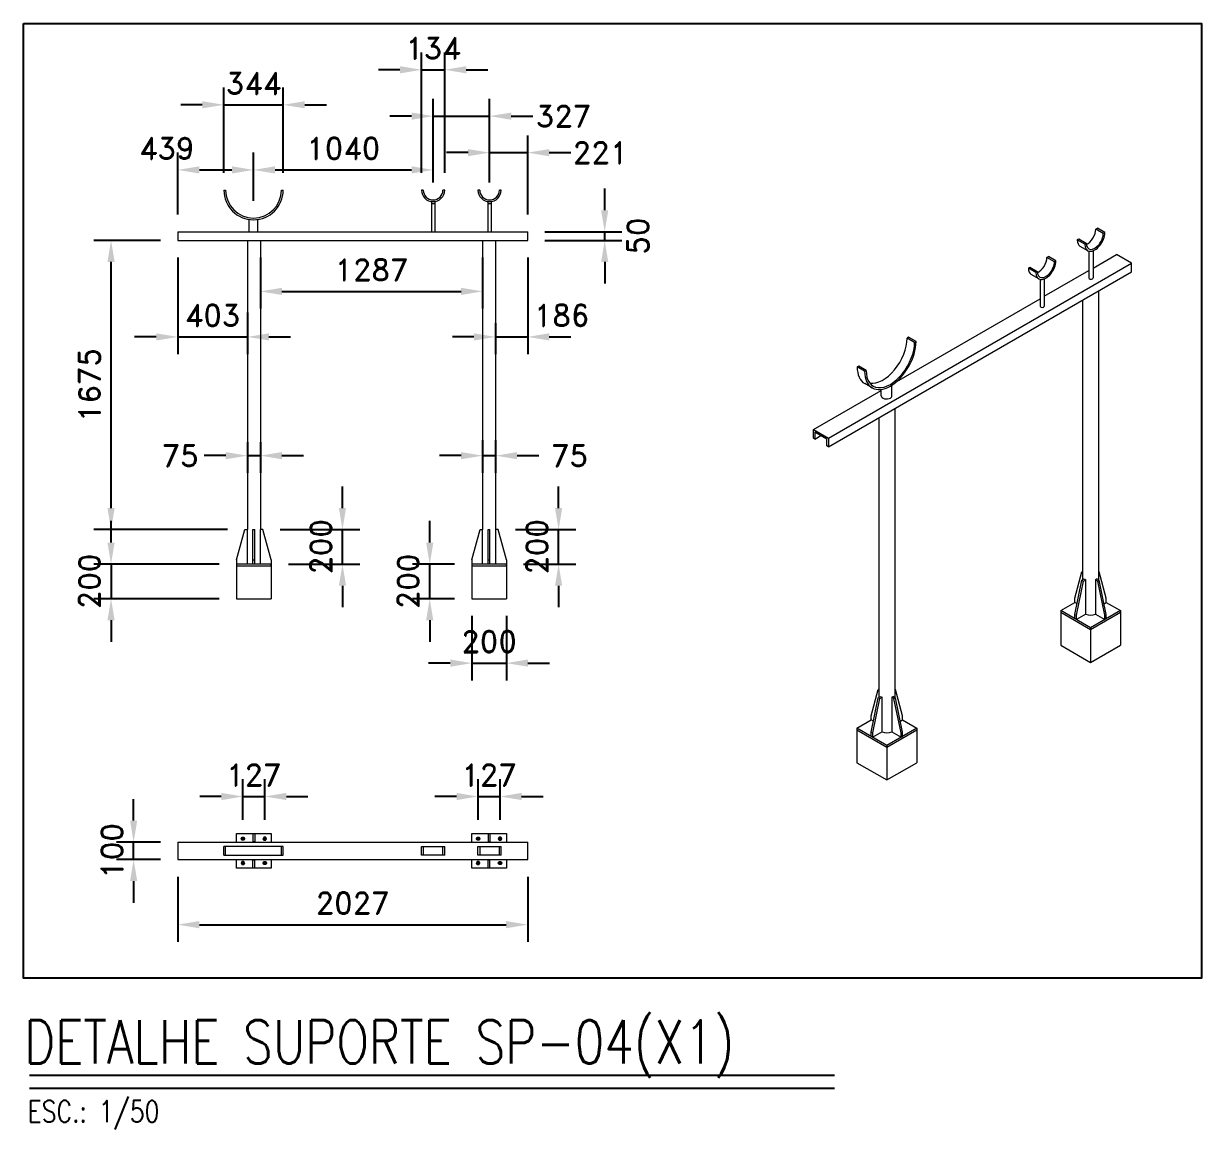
# Model space of a CAD drawing. Header units: millimetres. Extents: x -312439 to 477422, y -331570 to 212570.
# Drawn here: x 468673 to 475494, y 62798 to 69202 of the extents above; entities that cross this region are included whole.
import ezdxf
from ezdxf.enums import TextEntityAlignment as Align

# ---------------------------------------------------------------- set-up
doc = ezdxf.new("R2010")
doc.units = ezdxf.units.MM
for name, color, linetype in [('1', 7, 'Continuous'), ('2', 2, 'Continuous'), ('4', 4, 'Continuous')]:
    doc.layers.add(name, color=color, linetype=linetype)
doc.styles.add('ROMAND', font='ROMAND.SHX')
doc.styles.add('ROMANS', font='romans.shx', dxfattribs={"height": 187.5})
doc.dimstyles.new('1-50 (MILIMETRO)', dxfattribs={"dimscale": 0, "dimtxt": 125, "dimasz": 125, "dimexe": 100, "dimexo": 100, "dimgap": 50, "dimtad": 0, "dimdec": 0, "dimzin": 0, "dimdsep": 46, "dimtxsty": 'ROMAND', "dimcen": -390, "dimclrd": 1, "dimclre": 1, "dimclrt": 3, "dimadec": 0, "dimazin": 0, "dimtfac": 1, "dimtdec": 0, "dimtix": 1, "dimtmove": 2, "dimatfit": 2, "dimfxl": 1, "dimtvp": 1, "dimtolj": 1, "dimtzin": 0, "dimarcsym": 0})

# ---------------------------------------------------------------- blocks, each defined once
blk = doc.blocks.new('*D345')
at = {"color": 1, "lineweight": -2, "transparency": 16777216}
for p, q in [((469968.8, 66778.3), (469968.8, 66599.8)), ((470043.8, 66778.3), (470043.8, 66599.8)), ((469843.8, 66699.8), (469718.8, 66699.8)), ((469968.8, 66699.8), (470043.8, 66699.8)), ((470168.8, 66699.8), (470293.8, 66699.8))]:
    blk.add_line(p, q, dxfattribs=at)
at = {"color": 1, "transparency": 16777216}
for points in [[(469843.8, 66720.6), (469843.8, 66679), (469968.8, 66699.8)], [(470168.8, 66720.6), (470168.8, 66679), (470043.8, 66699.8)]]:
    blk.add_solid(points, dxfattribs=at)
at = {"layer": 'Defpoints', "color": 0, "transparency": 16777216}
for p in [(469968.8, 66878.3), (470043.8, 66878.3), (470043.8, 66699.8)]:
    blk.add_point(p, dxfattribs=at)
at = {"color": 3, "transparency": 16777216, "insert": (469579.2, 66699.8), "char_height": 125, "attachment_point": 5, "style": 'ROMAND'}
blk.add_mtext('\\A1;75', dxfattribs=at)
blk = doc.blocks.new('*D346')
at = {"color": 1, "lineweight": -2, "transparency": 16777216}
for p, q in [((471331, 66788.9), (471331, 66599.8)), ((471406, 66788.9), (471406, 66599.8)), ((471206, 66699.8), (471081, 66699.8)), ((471331, 66699.8), (471406, 66699.8)), ((471531, 66699.8), (471656, 66699.8))]:
    blk.add_line(p, q, dxfattribs=at)
at = {"color": 1, "transparency": 16777216}
for points in [[(471206, 66720.6), (471206, 66679), (471331, 66699.8)], [(471531, 66720.6), (471531, 66679), (471406, 66699.8)]]:
    blk.add_solid(points, dxfattribs=at)
at = {"layer": 'Defpoints', "color": 0, "transparency": 16777216}
for p in [(471331, 66888.9), (471406, 66888.9), (471406, 66699.8)]:
    blk.add_point(p, dxfattribs=at)
at = {"color": 3, "transparency": 16777216, "insert": (471834.2, 66699.8), "char_height": 125, "attachment_point": 5, "style": 'ROMAND'}
blk.add_mtext('\\A1;75', dxfattribs=at)
blk = doc.blocks.new('*D347')
at = {"color": 1, "lineweight": -2, "transparency": 16777216}
for p, q in [((469832.6, 68338), (469832.6, 68831.7)), ((470176.4, 68338), (470176.4, 68831.7)), ((469707.6, 68731.7), (469582.6, 68731.7)), ((469832.6, 68731.7), (470176.4, 68731.7)), ((470301.4, 68731.7), (470426.4, 68731.7))]:
    blk.add_line(p, q, dxfattribs=at)
at = {"color": 1, "transparency": 16777216}
for points in [[(469707.6, 68752.6), (469707.6, 68710.9), (469832.6, 68731.7)], [(470301.4, 68752.6), (470301.4, 68710.9), (470176.4, 68731.7)]]:
    blk.add_solid(points, dxfattribs=at)
at = {"layer": 'Defpoints', "color": 0, "transparency": 16777216}
for p in [(470176.4, 68731.7), (469832.6, 68238), (470176.4, 68238)]:
    blk.add_point(p, dxfattribs=at)
at = {"color": 3, "transparency": 16777216, "insert": (470004.5, 68856.7), "char_height": 125, "attachment_point": 5, "style": 'ROMAND'}
blk.add_mtext('\\A1;344', dxfattribs=at)
blk = doc.blocks.new('*D348')
at = {"color": 1, "lineweight": -2, "transparency": 16777216}
for p, q in [((470977.3, 68338), (470977.3, 69034.6)), ((471111.6, 68338), (471111.6, 69034.6)), ((470852.3, 68934.6), (470727.3, 68934.6)), ((470977.3, 68934.6), (471111.6, 68934.6)), ((471236.6, 68934.6), (471361.6, 68934.6))]:
    blk.add_line(p, q, dxfattribs=at)
at = {"color": 1, "transparency": 16777216}
for points in [[(470852.3, 68955.5), (470852.3, 68913.8), (470977.3, 68934.6)], [(471236.6, 68955.5), (471236.6, 68913.8), (471111.6, 68934.6)]]:
    blk.add_solid(points, dxfattribs=at)
at = {"layer": 'Defpoints', "color": 0, "transparency": 16777216}
for p in [(471111.6, 68934.6), (470977.3, 68238), (471111.6, 68238)]:
    blk.add_point(p, dxfattribs=at)
at = {"color": 3, "transparency": 16777216, "insert": (471044.4, 69059.6), "char_height": 125, "attachment_point": 5, "style": 'ROMAND'}
blk.add_mtext('\\A1;134', dxfattribs=at)
blk = doc.blocks.new('*D349')
at = {"color": 1, "lineweight": -2, "transparency": 16777216}
for p, q in [((469565.6, 68096.5), (469565.6, 68454.7)), ((470004.5, 68176.1), (470004.5, 68454.7)), ((469690.6, 68354.7), (469879.5, 68354.7))]:
    blk.add_line(p, q, dxfattribs=at)
at = {"color": 1, "transparency": 16777216}
for points in [[(469690.6, 68375.6), (469690.6, 68333.9), (469565.6, 68354.7)], [(469879.5, 68375.6), (469879.5, 68333.9), (470004.5, 68354.7)]]:
    blk.add_solid(points, dxfattribs=at)
at = {"layer": 'Defpoints', "color": 0, "transparency": 16777216}
for p in [(470004.5, 68354.7), (470004.5, 68076.1), (469565.6, 67996.5)]:
    blk.add_point(p, dxfattribs=at)
at = {"color": 3, "transparency": 16777216, "insert": (469502.1, 68479.7), "char_height": 125, "attachment_point": 5, "style": 'ROMAND'}
blk.add_mtext('\\A1;439', dxfattribs=at)
blk = doc.blocks.new('*D350')
at = {"color": 1, "lineweight": -2, "transparency": 16777216}
for p, q in [((470004.5, 68176.1), (470004.5, 68454.7)), ((471044.4, 68280.9), (471044.4, 68454.7)), ((470129.5, 68354.7), (470919.4, 68354.7))]:
    blk.add_line(p, q, dxfattribs=at)
at = {"color": 1, "transparency": 16777216}
for points in [[(470129.5, 68375.6), (470129.5, 68333.9), (470004.5, 68354.7)], [(470919.4, 68375.6), (470919.4, 68333.9), (471044.4, 68354.7)]]:
    blk.add_solid(points, dxfattribs=at)
at = {"layer": 'Defpoints', "color": 0, "transparency": 16777216}
for p in [(471044.4, 68354.7), (471044.4, 68180.9), (470004.5, 68076.1)]:
    blk.add_point(p, dxfattribs=at)
at = {"color": 3, "transparency": 16777216, "insert": (470524.5, 68479.7), "char_height": 125, "attachment_point": 5, "style": 'ROMAND'}
blk.add_mtext('\\A1;1040', dxfattribs=at)
blk = doc.blocks.new('*D351')
at = {"color": 1, "lineweight": -2, "transparency": 16777216}
for p, q in [((471044.4, 68280.9), (471044.4, 68766.1)), ((471371.5, 68280.9), (471371.5, 68766.1)), ((470919.4, 68666.1), (470794.4, 68666.1)), ((471044.4, 68666.1), (471371.5, 68666.1)), ((471496.5, 68666.1), (471621.5, 68666.1))]:
    blk.add_line(p, q, dxfattribs=at)
at = {"color": 1, "transparency": 16777216}
for points in [[(470919.4, 68686.9), (470919.4, 68645.3), (471044.4, 68666.1)], [(471496.5, 68686.9), (471496.5, 68645.3), (471371.5, 68666.1)]]:
    blk.add_solid(points, dxfattribs=at)
at = {"layer": 'Defpoints', "color": 0, "transparency": 16777216}
for p in [(471371.5, 68666.1), (471044.4, 68180.9), (471371.5, 68180.9)]:
    blk.add_point(p, dxfattribs=at)
at = {"color": 3, "transparency": 16777216, "insert": (471800.1, 68666.1), "char_height": 125, "attachment_point": 5, "style": 'ROMAND'}
blk.add_mtext('\\A1;327', dxfattribs=at)
blk = doc.blocks.new('*D352')
at = {"color": 1, "lineweight": -2, "transparency": 16777216}
for p, q in [((471371.5, 68454.7), (471371.5, 68554.7)), ((471592.1, 68096.5), (471592.1, 68554.7)), ((471246.5, 68454.7), (471121.5, 68454.7)), ((471371.5, 68454.7), (471592.1, 68454.7)), ((471717.1, 68454.7), (471842.1, 68454.7))]:
    blk.add_line(p, q, dxfattribs=at)
at = {"color": 1, "transparency": 16777216}
for points in [[(471246.5, 68475.6), (471246.5, 68433.9), (471371.5, 68454.7)], [(471717.1, 68475.6), (471717.1, 68433.9), (471592.1, 68454.7)]]:
    blk.add_solid(points, dxfattribs=at)
at = {"layer": 'Defpoints', "color": 0, "transparency": 16777216}
for p in [(471592.1, 68454.7), (471371.5, 68354.7), (471592.1, 67996.5)]:
    blk.add_point(p, dxfattribs=at)
at = {"color": 3, "transparency": 16777216, "insert": (472014, 68454.5), "char_height": 125, "attachment_point": 5, "style": 'ROMAND'}
blk.add_mtext('\\A1;221', dxfattribs=at)
blk = doc.blocks.new('*D353')
at = {"color": 1, "lineweight": -2, "transparency": 16777216}
for p, q in [((472038.1, 68121.5), (472038.1, 68246.5)), ((471692.1, 67996.5), (472138.1, 67996.5)), ((471692.1, 67946.5), (472138.1, 67946.5)), ((472038.1, 67946.5), (472038.1, 67996.5)), ((472038.1, 67821.5), (472038.1, 67696.5))]:
    blk.add_line(p, q, dxfattribs=at)
at = {"color": 1, "transparency": 16777216}
for points in [[(472017.3, 68121.5), (472059, 68121.5), (472038.1, 67996.5)], [(472017.3, 67821.5), (472059, 67821.5), (472038.1, 67946.5)]]:
    blk.add_solid(points, dxfattribs=at)
at = {"layer": 'Defpoints', "color": 0, "transparency": 16777216}
for p in [(471592.1, 67996.5), (471592.1, 67946.5), (472038.1, 67996.5)]:
    blk.add_point(p, dxfattribs=at)
at = {"color": 3, "transparency": 16777216, "insert": (472231.1, 67971.5), "char_height": 125, "attachment_point": 5, "rotation": 90, "style": 'ROMAND'}
blk.add_mtext('\\A1;50', dxfattribs=at)
blk = doc.blocks.new('*D354')
at = {"color": 1, "lineweight": -2, "transparency": 16777216}
for p, q in [((469565.6, 67846.5), (469565.6, 67287.5)), ((469968.8, 67529), (469968.8, 67287.5)), ((469440.6, 67387.5), (469315.6, 67387.5)), ((469565.6, 67387.5), (469968.8, 67387.5)), ((470093.8, 67387.5), (470218.8, 67387.5))]:
    blk.add_line(p, q, dxfattribs=at)
at = {"color": 1, "transparency": 16777216}
for points in [[(469440.6, 67408.4), (469440.6, 67366.7), (469565.6, 67387.5)], [(470093.8, 67408.4), (470093.8, 67366.7), (469968.8, 67387.5)]]:
    blk.add_solid(points, dxfattribs=at)
at = {"layer": 'Defpoints', "color": 0, "transparency": 16777216}
for p in [(469565.6, 67946.5), (469968.8, 67629), (469968.8, 67387.5)]:
    blk.add_point(p, dxfattribs=at)
at = {"color": 3, "transparency": 16777216, "insert": (469767.2, 67512.5), "char_height": 125, "attachment_point": 5, "style": 'ROMAND'}
blk.add_mtext('\\A1;403', dxfattribs=at)
blk = doc.blocks.new('*D355')
at = {"color": 1, "lineweight": -2, "transparency": 16777216}
for p, q in [((470043.8, 67846.5), (470043.8, 67551.2)), ((471331, 67846.5), (471331, 67551.2)), ((470168.8, 67651.2), (471206, 67651.2))]:
    blk.add_line(p, q, dxfattribs=at)
at = {"color": 1, "transparency": 16777216}
for points in [[(470168.8, 67672.1), (470168.8, 67630.4), (470043.8, 67651.2)], [(471206, 67672.1), (471206, 67630.4), (471331, 67651.2)]]:
    blk.add_solid(points, dxfattribs=at)
at = {"layer": 'Defpoints', "color": 0, "transparency": 16777216}
for p in [(470043.8, 67946.5), (471331, 67946.5), (471331, 67651.2)]:
    blk.add_point(p, dxfattribs=at)
at = {"color": 3, "transparency": 16777216, "insert": (470687.4, 67776.2), "char_height": 125, "attachment_point": 5, "style": 'ROMAND'}
blk.add_mtext('\\A1;1287', dxfattribs=at)
blk = doc.blocks.new('*D294')
at = {"color": 1, "lineweight": -2, "transparency": 16777216}
for p, q in [((471592.1, 67846.5), (471592.1, 67287.5)), ((471406, 67467), (471406, 67287.5)), ((471281, 67387.5), (471156, 67387.5)), ((471406, 67387.5), (471592.1, 67387.5)), ((471717.1, 67387.5), (471842.1, 67387.5))]:
    blk.add_line(p, q, dxfattribs=at)
at = {"color": 1, "transparency": 16777216}
for points in [[(471281, 67408.4), (471281, 67366.7), (471406, 67387.5)], [(471717.1, 67408.4), (471717.1, 67366.7), (471592.1, 67387.5)]]:
    blk.add_solid(points, dxfattribs=at)
at = {"layer": 'Defpoints', "color": 0, "transparency": 16777216}
for p in [(471592.1, 67946.5), (471406, 67567), (471592.1, 67387.5)]:
    blk.add_point(p, dxfattribs=at)
at = {"color": 3, "transparency": 16777216, "insert": (471788.3, 67512.5), "char_height": 125, "attachment_point": 5, "style": 'ROMAND'}
blk.add_mtext('\\A1;186', dxfattribs=at)
blk = doc.blocks.new('*D356')
at = {"color": 1, "lineweight": -2, "transparency": 16777216}
for p, q in [((469465.6, 67946.5), (469079.2, 67946.5)), ((469179.2, 66396.4), (469179.2, 67821.5)), ((469853.8, 66271.4), (469079.2, 66271.4))]:
    blk.add_line(p, q, dxfattribs=at)
at = {"color": 1, "transparency": 16777216}
for points in [[(469158.4, 67821.5), (469200.1, 67821.5), (469179.2, 67946.5)], [(469158.4, 66396.4), (469200.1, 66396.4), (469179.2, 66271.4)]]:
    blk.add_solid(points, dxfattribs=at)
at = {"layer": 'Defpoints', "color": 0, "transparency": 16777216}
for p in [(469179.2, 67946.5), (469565.6, 67946.5), (469953.8, 66271.4)]:
    blk.add_point(p, dxfattribs=at)
at = {"color": 3, "transparency": 16777216, "insert": (469054.2, 67109), "char_height": 125, "attachment_point": 5, "rotation": 90, "style": 'ROMAND'}
blk.add_mtext('\\A1;1675', dxfattribs=at)
blk = doc.blocks.new('*D357')
at = {"color": 1, "lineweight": -2, "transparency": 16777216}
for p, q in [((469179.2, 66196.4), (469179.2, 66321.4)), ((469806.3, 66071.4), (469079.2, 66071.4)), ((469179.2, 66071.4), (469179.2, 65871.4)), ((469806.3, 65871.4), (469079.2, 65871.4)), ((469179.2, 65746.4), (469179.2, 65621.4))]:
    blk.add_line(p, q, dxfattribs=at)
at = {"color": 1, "transparency": 16777216}
for points in [[(469158.4, 66196.4), (469200.1, 66196.4), (469179.2, 66071.4)], [(469158.4, 65746.4), (469200.1, 65746.4), (469179.2, 65871.4)]]:
    blk.add_solid(points, dxfattribs=at)
at = {"layer": 'Defpoints', "color": 0, "transparency": 16777216}
for p in [(469906.3, 66071.4), (469179.2, 65871.4), (469906.3, 65871.4)]:
    blk.add_point(p, dxfattribs=at)
at = {"color": 3, "transparency": 16777216, "insert": (469054.2, 65971.4), "char_height": 125, "attachment_point": 5, "rotation": 90, "style": 'ROMAND'}
blk.add_mtext('\\A1;200', dxfattribs=at)
blk = doc.blocks.new('*D358')
at = {"color": 1, "lineweight": -2, "transparency": 16777216}
for p, q in [((470519.5, 66396.4), (470519.5, 66521.4)), ((470158.8, 66271.4), (470619.5, 66271.4)), ((470519.5, 66071.4), (470519.5, 66271.4)), ((470206.3, 66071.4), (470619.5, 66071.4)), ((470519.5, 65946.4), (470519.5, 65821.4))]:
    blk.add_line(p, q, dxfattribs=at)
at = {"color": 1, "transparency": 16777216}
for points in [[(470498.6, 66396.4), (470540.3, 66396.4), (470519.5, 66271.4)], [(470498.6, 65946.4), (470540.3, 65946.4), (470519.5, 66071.4)]]:
    blk.add_solid(points, dxfattribs=at)
at = {"layer": 'Defpoints', "color": 0, "transparency": 16777216}
for p in [(470058.8, 66271.4), (470519.5, 66271.4), (470106.3, 66071.4)]:
    blk.add_point(p, dxfattribs=at)
at = {"color": 3, "transparency": 16777216, "insert": (470394.5, 66171.4), "char_height": 125, "attachment_point": 5, "rotation": 90, "style": 'ROMAND'}
blk.add_mtext('\\A1;200', dxfattribs=at)
blk = doc.blocks.new('*D359')
at = {"color": 1, "lineweight": -2, "transparency": 16777216}
for p, q in [((471024.9, 66196.4), (471024.9, 66321.4)), ((471168.5, 66071.4), (470924.9, 66071.4)), ((471024.9, 65871.4), (471024.9, 66071.4)), ((471168.5, 65871.4), (470924.9, 65871.4)), ((471024.9, 65746.4), (471024.9, 65621.4))]:
    blk.add_line(p, q, dxfattribs=at)
at = {"color": 1, "transparency": 16777216}
for points in [[(471004, 66196.4), (471045.7, 66196.4), (471024.9, 66071.4)], [(471004, 65746.4), (471045.7, 65746.4), (471024.9, 65871.4)]]:
    blk.add_solid(points, dxfattribs=at)
at = {"layer": 'Defpoints', "color": 0, "transparency": 16777216}
for p in [(471024.9, 66071.4), (471268.5, 66071.4), (471268.5, 65871.4)]:
    blk.add_point(p, dxfattribs=at)
at = {"color": 3, "transparency": 16777216, "insert": (470899.9, 65971.4), "char_height": 125, "attachment_point": 5, "rotation": 90, "style": 'ROMAND'}
blk.add_mtext('\\A1;200', dxfattribs=at)
blk = doc.blocks.new('*D360')
at = {"color": 1, "lineweight": -2, "transparency": 16777216}
for p, q in [((471268.5, 65771.4), (471268.5, 65398.2)), ((471468.5, 65771.4), (471468.5, 65398.2)), ((471143.5, 65498.2), (471018.5, 65498.2)), ((471268.5, 65498.2), (471468.5, 65498.2)), ((471593.5, 65498.2), (471718.5, 65498.2))]:
    blk.add_line(p, q, dxfattribs=at)
at = {"color": 1, "transparency": 16777216}
for points in [[(471143.5, 65519.1), (471143.5, 65477.4), (471268.5, 65498.2)], [(471593.5, 65519.1), (471593.5, 65477.4), (471468.5, 65498.2)]]:
    blk.add_solid(points, dxfattribs=at)
at = {"layer": 'Defpoints', "color": 0, "transparency": 16777216}
for p in [(471268.5, 65871.4), (471468.5, 65871.4), (471468.5, 65498.2)]:
    blk.add_point(p, dxfattribs=at)
at = {"color": 3, "transparency": 16777216, "insert": (471368.5, 65623.2), "char_height": 125, "attachment_point": 5, "style": 'ROMAND'}
blk.add_mtext('\\A1;200', dxfattribs=at)
blk = doc.blocks.new('*D361')
at = {"color": 1, "lineweight": -2, "transparency": 16777216}
for p, q in [((471771.1, 66396.4), (471771.1, 66521.4)), ((471521, 66271.4), (471871.1, 66271.4)), ((471771.1, 66071.4), (471771.1, 66271.4)), ((471568.5, 66071.4), (471871.1, 66071.4)), ((471771.1, 65946.4), (471771.1, 65821.4))]:
    blk.add_line(p, q, dxfattribs=at)
at = {"color": 1, "transparency": 16777216}
for points in [[(471750.3, 66396.4), (471792, 66396.4), (471771.1, 66271.4)], [(471750.3, 65946.4), (471792, 65946.4), (471771.1, 66071.4)]]:
    blk.add_solid(points, dxfattribs=at)
at = {"layer": 'Defpoints', "color": 0, "transparency": 16777216}
for p in [(471421, 66271.4), (471771.1, 66271.4), (471468.5, 66071.4)]:
    blk.add_point(p, dxfattribs=at)
at = {"color": 3, "transparency": 16777216, "insert": (471646.1, 66171.4), "char_height": 125, "attachment_point": 5, "rotation": 90, "style": 'ROMAND'}
blk.add_mtext('\\A1;200', dxfattribs=at)
blk = doc.blocks.new('*D362')
at = {"color": 1, "lineweight": -2, "transparency": 16777216}
for p, q in [((469310.1, 64585.9), (469310.1, 64710.9)), ((469465.6, 64460.9), (469210.1, 64460.9)), ((469310.1, 64360.9), (469310.1, 64460.9)), ((469465.6, 64360.9), (469210.1, 64360.9)), ((469310.1, 64235.9), (469310.1, 64110.9))]:
    blk.add_line(p, q, dxfattribs=at)
at = {"color": 1, "transparency": 16777216}
for points in [[(469289.3, 64585.9), (469330.9, 64585.9), (469310.1, 64460.9)], [(469289.3, 64235.9), (469330.9, 64235.9), (469310.1, 64360.9)]]:
    blk.add_solid(points, dxfattribs=at)
at = {"layer": 'Defpoints', "color": 0, "transparency": 16777216}
for p in [(469310.1, 64460.9), (469565.6, 64460.9), (469565.6, 64360.9)]:
    blk.add_point(p, dxfattribs=at)
at = {"color": 3, "transparency": 16777216, "insert": (469185.1, 64410.9), "char_height": 125, "attachment_point": 5, "rotation": 90, "style": 'ROMAND'}
blk.add_mtext('\\A1;100', dxfattribs=at)
blk = doc.blocks.new('*D363')
at = {"color": 1, "lineweight": -2, "transparency": 16777216}
for p, q in [((469942.9, 64590), (469942.9, 64825.8)), ((470069.7, 64590), (470069.7, 64825.8)), ((469817.9, 64725.8), (469692.9, 64725.8)), ((469942.9, 64725.8), (470069.7, 64725.8)), ((470194.7, 64725.8), (470319.7, 64725.8))]:
    blk.add_line(p, q, dxfattribs=at)
at = {"color": 1, "transparency": 16777216}
for points in [[(469817.9, 64746.6), (469817.9, 64705), (469942.9, 64725.8)], [(470194.7, 64746.6), (470194.7, 64705), (470069.7, 64725.8)]]:
    blk.add_solid(points, dxfattribs=at)
at = {"layer": 'Defpoints', "color": 0, "transparency": 16777216}
for p in [(470069.7, 64725.8), (469942.9, 64490), (470069.7, 64490)]:
    blk.add_point(p, dxfattribs=at)
at = {"color": 3, "transparency": 16777216, "insert": (470006.3, 64850.8), "char_height": 125, "attachment_point": 5, "style": 'ROMAND'}
blk.add_mtext('\\A1;127', dxfattribs=at)
blk = doc.blocks.new('*D364')
at = {"color": 1, "lineweight": -2, "transparency": 16777216}
for p, q in [((471305.1, 64590), (471305.1, 64825.8)), ((471431.9, 64590), (471431.9, 64825.8)), ((471180.1, 64725.8), (471055.1, 64725.8)), ((471305.1, 64725.8), (471431.9, 64725.8)), ((471556.9, 64725.8), (471681.9, 64725.8))]:
    blk.add_line(p, q, dxfattribs=at)
at = {"color": 1, "transparency": 16777216}
for points in [[(471180.1, 64746.6), (471180.1, 64705), (471305.1, 64725.8)], [(471556.9, 64746.6), (471556.9, 64705), (471431.9, 64725.8)]]:
    blk.add_solid(points, dxfattribs=at)
at = {"layer": 'Defpoints', "color": 0, "transparency": 16777216}
for p in [(471431.9, 64725.8), (471305.1, 64490), (471431.9, 64490)]:
    blk.add_point(p, dxfattribs=at)
at = {"color": 3, "transparency": 16777216, "insert": (471368.5, 64850.8), "char_height": 125, "attachment_point": 5, "style": 'ROMAND'}
blk.add_mtext('\\A1;127', dxfattribs=at)
blk = doc.blocks.new('*D365')
at = {"color": 1, "lineweight": -2, "transparency": 16777216}
for p, q in [((469565.6, 64260.9), (469565.6, 63883.5)), ((471592.1, 64260.9), (471592.1, 63883.5)), ((469690.6, 63983.5), (471467.1, 63983.5))]:
    blk.add_line(p, q, dxfattribs=at)
at = {"color": 1, "transparency": 16777216}
for points in [[(469690.6, 64004.4), (469690.6, 63962.7), (469565.6, 63983.5)], [(471467.1, 64004.4), (471467.1, 63962.7), (471592.1, 63983.5)]]:
    blk.add_solid(points, dxfattribs=at)
at = {"layer": 'Defpoints', "color": 0, "transparency": 16777216}
for p in [(469565.6, 64360.9), (471592.1, 64360.9), (471592.1, 63983.5)]:
    blk.add_point(p, dxfattribs=at)
at = {"color": 3, "transparency": 16777216, "insert": (470578.8, 64108.5), "char_height": 125, "attachment_point": 5, "style": 'ROMAND'}
blk.add_mtext('\\A1;2027', dxfattribs=at)

msp = doc.modelspace()

# ---------------------------------------------------------------- linework, layer by layer
at = {"color": 3, "linetype": 'Continuous', "lineweight": 0, "extrusion": (0, 1, 0)}
for p, q in [((469832.58, 68238.036), (469842.58, 68238.036)), ((470166.38, 68238.036), (470176.38, 68238.036)), ((470987.28, 68238.049), (470977.28, 68238.049)), ((471111.58, 68238.049), (471101.58, 68238.049)), ((471314.323, 68238.049), (471304.323, 68238.049)), ((471438.623, 68238.049), (471428.623, 68238.049)), ((471034.43, 68171.648), (471034.43, 67996.536)), ((471034.43, 68160.899), (471054.43, 68160.899)), ((471054.43, 68171.648), (471054.43, 67996.536)), ((471361.473, 68171.648), (471361.473, 67996.536)), ((471361.473, 68160.899), (471381.473, 68160.899)), ((471381.473, 68171.648), (471381.473, 67996.536)), ((469979.48, 67996.536), (469979.48, 68067.963)), ((470029.48, 67996.536), (470029.48, 68067.963)), ((469565.551, 67996.536), (469565.551, 67946.536)), ((469565.551, 67996.536), (471592.134, 67996.536)), ((469565.551, 67946.536), (471592.134, 67946.536)), ((469968.804, 67946.536), (469968.804, 66271.376)), ((470043.804, 67946.536), (470043.804, 66271.376)), ((471331.035, 67946.536), (471331.035, 66271.376)), ((471406.035, 67946.536), (471406.035, 66271.376)), ((471592.134, 67946.536), (471592.134, 67996.536)), ((469906.304, 66096.376), (469953.804, 66271.376)), ((469953.804, 66271.376), (469969.138, 66271.376)), ((469969.138, 66071.376), (469969.138, 66271.376)), ((470001.304, 66071.376), (470001.304, 66271.376)), ((470001.304, 66271.376), (470011.304, 66271.376)), ((470011.304, 66071.376), (470011.304, 66271.376)), ((470058.804, 66271.376), (470043.469, 66271.376)), ((470043.469, 66271.376), (470043.469, 66071.376)), ((470106.304, 66096.376), (470058.804, 66271.376)), ((471268.535, 66096.376), (471316.035, 66271.376)), ((471316.035, 66271.376), (471331.369, 66271.376)), ((471331.369, 66071.376), (471331.369, 66271.376)), ((471363.535, 66071.376), (471363.535, 66271.376)), ((471363.535, 66271.376), (471373.535, 66271.376)), ((471373.535, 66071.376), (471373.535, 66271.376)), ((471421.035, 66271.376), (471405.7, 66271.376)), ((471405.7, 66271.376), (471405.7, 66071.376)), ((471468.535, 66096.376), (471421.035, 66271.376)), ((469906.304, 66096.376), (469906.304, 65871.376)), ((470106.304, 66071.376), (469906.304, 66071.376)), ((469906.304, 66061.376), (470106.304, 66061.376)), ((470001.304, 66096.376), (470011.304, 66096.376)), ((470106.304, 66096.376), (470106.304, 65871.376)), ((470106.304, 66061.376), (470106.304, 66071.376)), ((471268.535, 66096.376), (471268.535, 65871.376)), ((471468.535, 66071.376), (471268.535, 66071.376)), ((471268.535, 66061.376), (471468.535, 66061.376)), ((471363.535, 66096.376), (471373.535, 66096.376)), ((471468.535, 66096.376), (471468.535, 65871.376)), ((471468.535, 66061.376), (471468.535, 66071.376)), ((469906.304, 65871.376), (470106.304, 65871.376)), ((471268.535, 65871.376), (471468.535, 65871.376))]:
    msp.add_line(p, q, dxfattribs=at)
at = {"color": 3, "linetype": 'Continuous', "lineweight": 0, "extrusion": (1.66533e-16, 0.816497, 0.57735)}
for p, q in [((474882.491, 68011.763), (474891.152, 68016.763)), ((474925.793, 67986.763), (474882.491, 68011.763)), ((474934.453, 67991.763), (474891.152, 68016.763)), ((474774.844, 67949.613), (474783.505, 67954.613)), ((474818.146, 67924.613), (474774.844, 67949.613)), ((474783.505, 67954.613), (474826.806, 67929.613)), ((474934.453, 67991.763), (474925.793, 67986.763)), ((474835.178, 67886.965), (474791.877, 67911.965)), ((474826.806, 67929.613), (474818.146, 67924.613)), ((474842.401, 67884.055), (474842.401, 67729.175)), ((474866.896, 67886.493), (474866.896, 67729.175)), ((473333.976, 66801.215), (475089.049, 67814.506)), ((474599.264, 67848.242), (474607.924, 67853.242)), ((474642.565, 67823.242), (474599.264, 67848.242)), ((474651.226, 67828.242), (474607.924, 67853.242)), ((474651.226, 67828.242), (474642.565, 67823.242)), ((474866.896, 67786.246), (475002.446, 67864.506)), ((475089.049, 67814.506), (475002.446, 67864.506)), ((475089.049, 67764.506), (475089.049, 67814.506)), ((473333.976, 66751.215), (475089.049, 67764.506)), ((474491.617, 67786.092), (474500.278, 67791.092)), ((474534.919, 67761.092), (474491.617, 67786.092)), ((474500.278, 67791.092), (474543.579, 67766.092)), ((474551.951, 67723.444), (474508.65, 67748.444)), ((474543.579, 67766.092), (474534.919, 67761.092)), ((474583.669, 67622.725), (474842.401, 67772.104)), ((474559.174, 67720.534), (474559.174, 67565.654)), ((474583.669, 67722.972), (474583.669, 67565.654)), ((473729.47, 67129.553), (474559.174, 67608.583)), ((474898.032, 67654.223), (474898.032, 65981.03)), ((474806.176, 67601.19), (474806.176, 65981.03)), ((473798.018, 67385.629), (473789.357, 67380.629)), ((473832.659, 67355.629), (473789.357, 67380.629)), ((473841.319, 67360.629), (473798.018, 67385.629)), ((473832.659, 67355.629), (473841.319, 67360.629)), ((473508.938, 67218.729), (473500.278, 67213.729)), ((473543.579, 67188.729), (473500.278, 67213.729)), ((473552.24, 67193.729), (473508.938, 67218.729)), ((473543.579, 67188.729), (473552.24, 67193.729)), ((473247.374, 66851.215), (473640.18, 67078.001)), ((473587.182, 67092.352), (473543.881, 67117.352)), ((473640.18, 67045.679), (473640.18, 67083.545)), ((473701.417, 67045.679), (473701.417, 67108.269)), ((473626.45, 66920.074), (473626.45, 65299.914)), ((473718.306, 66973.107), (473718.306, 65299.914)), ((473247.374, 66851.215), (473333.976, 66801.215)), ((473247.374, 66801.215), (473247.374, 66851.215)), ((473256.034, 66796.215), (473247.374, 66801.215)), ((473325.316, 66796.215), (473256.034, 66836.215)), ((473256.034, 66836.215), (473256.034, 66796.215)), ((473256.034, 66796.215), (473290.675, 66816.215)), ((473325.316, 66756.215), (473325.316, 66796.215)), ((473333.976, 66801.215), (473333.976, 66751.215)), ((473333.976, 66751.215), (473325.316, 66756.215)), ((474761.172, 65875.046), (474802.308, 66026.296)), ((474761.172, 65780.046), (474802.308, 65978.796)), ((474769.832, 65775.046), (474810.968, 65973.796)), ((474806.176, 66028.53), (474802.308, 66026.296)), ((474802.308, 66026.296), (474806.176, 66024.063)), ((474802.308, 65978.796), (474815.588, 65986.464)), ((474802.308, 65978.796), (474810.968, 65973.796)), ((474810.968, 65973.796), (474824.248, 65981.464)), ((474824.248, 65781.464), (474824.248, 65981.464)), ((474893.24, 65973.796), (474879.96, 65981.464)), ((474879.96, 65981.464), (474879.96, 65781.464)), ((474901.901, 65978.796), (474888.62, 65986.464)), ((474893.24, 65973.796), (474901.901, 65978.796)), ((474934.377, 65775.046), (474893.24, 65973.796)), ((474901.901, 66026.296), (474898.032, 66028.53)), ((474901.901, 66026.296), (474898.032, 66024.063)), ((474943.037, 65875.046), (474901.901, 66026.296)), ((474943.037, 65780.046), (474901.901, 65978.796)), ((474678.899, 65802.546), (474761.172, 65850.046)), ((474761.172, 65850.046), (474761.172, 65875.046)), ((474774.113, 65842.574), (474761.172, 65850.046)), ((474930.095, 65842.574), (474943.037, 65850.046)), ((474943.037, 65850.046), (474943.037, 65875.046)), ((474943.037, 65850.046), (475025.309, 65802.546)), ((474678.899, 65802.546), (474678.899, 65602.546)), ((474852.104, 65702.546), (474678.899, 65802.546)), ((474678.899, 65792.546), (474852.104, 65692.546)), ((474761.172, 65780.046), (474769.832, 65775.046)), ((474761.172, 65755.046), (474761.172, 65780.046)), ((474824.248, 65781.464), (474769.832, 65750.046)), ((474769.832, 65750.046), (474769.832, 65775.046)), ((475025.309, 65802.546), (474852.104, 65702.546)), ((474852.104, 65692.546), (475025.309, 65792.546)), ((474879.96, 65781.464), (474934.377, 65750.046)), ((474934.377, 65775.046), (474943.037, 65780.046)), ((474934.377, 65750.046), (474934.377, 65775.046)), ((474943.037, 65755.046), (474943.037, 65780.046)), ((475025.309, 65802.546), (475025.309, 65602.546)), ((474852.104, 65702.546), (474852.104, 65502.546)), ((474678.899, 65602.546), (474852.104, 65502.546)), ((474852.104, 65502.546), (475025.309, 65602.546)), ((473581.445, 65193.931), (473622.581, 65345.181)), ((473581.445, 65098.931), (473622.581, 65297.681)), ((473590.105, 65093.931), (473631.241, 65292.681)), ((473626.45, 65347.414), (473622.581, 65345.181)), ((473622.581, 65345.181), (473626.45, 65342.947)), ((473622.581, 65297.681), (473635.861, 65305.348)), ((473622.581, 65297.681), (473631.241, 65292.681)), ((473631.241, 65292.681), (473644.522, 65300.348)), ((473644.522, 65100.348), (473644.522, 65300.348)), ((473713.514, 65292.681), (473700.233, 65300.348)), ((473700.233, 65300.348), (473700.233, 65100.348)), ((473722.174, 65297.681), (473708.894, 65305.348)), ((473713.514, 65292.681), (473722.174, 65297.681)), ((473754.65, 65093.931), (473713.514, 65292.681)), ((473722.174, 65345.181), (473718.306, 65347.414)), ((473722.174, 65345.181), (473718.306, 65342.947)), ((473763.31, 65193.931), (473722.174, 65345.181)), ((473763.31, 65098.931), (473722.174, 65297.681)), ((473499.172, 65121.431), (473581.445, 65168.931)), ((473581.445, 65168.931), (473581.445, 65193.931)), ((473594.387, 65161.459), (473581.445, 65168.931)), ((473750.369, 65161.459), (473763.31, 65168.931)), ((473763.31, 65168.931), (473763.31, 65193.931)), ((473763.31, 65168.931), (473845.583, 65121.431)), ((473499.172, 65121.431), (473499.172, 64921.431)), ((473672.378, 65021.431), (473499.172, 65121.431)), ((473499.172, 65111.431), (473672.378, 65011.431)), ((473581.445, 65098.931), (473590.105, 65093.931)), ((473581.445, 65073.931), (473581.445, 65098.931)), ((473644.522, 65100.348), (473590.105, 65068.931)), ((473590.105, 65068.931), (473590.105, 65093.931)), ((473845.583, 65121.431), (473672.378, 65021.431)), ((473672.378, 65011.431), (473845.583, 65111.431)), ((473700.233, 65100.348), (473754.65, 65068.931)), ((473754.65, 65093.931), (473763.31, 65098.931)), ((473754.65, 65068.931), (473754.65, 65093.931)), ((473763.31, 65073.931), (473763.31, 65098.931)), ((473845.583, 65121.431), (473845.583, 64921.431)), ((473672.378, 65021.431), (473672.378, 64821.431)), ((473754.65, 65068.931), (473763.31, 65073.931)), ((473499.172, 64921.431), (473672.378, 64821.431)), ((473672.378, 64821.431), (473845.583, 64921.431))]:
    msp.add_line(p, q, dxfattribs=at)
at = {"color": 3, "linetype": 'Continuous', "lineweight": 0}
for p, q in [((469906.304, 64460.936), (469906.304, 64510.936)), ((469906.304, 64510.936), (470106.304, 64510.936)), ((470001.304, 64510.936), (470001.304, 64460.936)), ((470011.304, 64463.436), (470001.304, 64463.436)), ((470011.304, 64510.936), (470011.304, 64460.936)), ((470106.304, 64510.936), (470106.304, 64460.936)), ((471268.535, 64460.936), (471268.535, 64510.936)), ((471268.535, 64510.936), (471468.535, 64510.936)), ((471363.535, 64510.936), (471363.535, 64460.936)), ((471373.535, 64463.436), (471363.535, 64463.436)), ((471373.535, 64510.936), (471373.535, 64460.936)), ((471468.535, 64510.936), (471468.535, 64460.936)), ((469565.551, 64460.936), (469565.551, 64360.936)), ((469565.551, 64460.936), (471592.134, 64460.936)), ((470176.38, 64435.936), (469832.58, 64435.936)), ((469832.58, 64385.936), (469832.58, 64435.936)), ((469842.58, 64385.936), (469842.58, 64435.936)), ((470166.38, 64385.936), (470166.38, 64435.936)), ((470176.38, 64385.936), (470176.38, 64435.936)), ((470977.28, 64435.936), (471111.58, 64435.936)), ((470977.28, 64385.936), (470977.28, 64435.936)), ((470987.28, 64435.936), (470987.28, 64385.936)), ((471101.58, 64385.936), (471101.58, 64435.936)), ((471111.58, 64385.936), (471111.58, 64435.936)), ((471304.323, 64435.936), (471438.623, 64435.936)), ((471304.323, 64385.936), (471304.323, 64435.936)), ((471314.323, 64435.936), (471314.323, 64385.936)), ((471428.623, 64385.936), (471428.623, 64435.936)), ((471438.623, 64385.936), (471438.623, 64435.936)), ((471592.134, 64360.936), (471592.134, 64460.936)), ((469565.551, 64360.936), (471592.134, 64360.936)), ((469832.58, 64385.936), (470176.38, 64385.936)), ((469906.304, 64310.936), (469906.304, 64360.936)), ((470001.304, 64310.936), (470001.304, 64360.936)), ((470001.304, 64358.436), (470011.304, 64358.436)), ((470011.304, 64310.936), (470011.304, 64360.936)), ((470106.304, 64360.936), (470106.304, 64310.936)), ((471111.58, 64385.936), (470977.28, 64385.936)), ((471268.535, 64310.936), (471268.535, 64360.936)), ((471438.623, 64385.936), (471304.323, 64385.936)), ((471363.535, 64310.936), (471363.535, 64360.936)), ((471363.535, 64358.436), (471373.535, 64358.436)), ((471373.535, 64310.936), (471373.535, 64360.936)), ((471468.535, 64360.936), (471468.535, 64310.936)), ((470106.304, 64310.936), (469906.304, 64310.936)), ((471468.535, 64310.936), (471268.535, 64310.936))]:
    msp.add_line(p, q, dxfattribs=at)
msp.add_lwpolyline([(468672.539, 69202.351), (475494.064, 69202.351), (475494.064, 63673.573), (468672.539, 63673.573)], close=True)
for centre, radius in [((469942.908, 64481.349), 8.699), ((469942.908, 64481.349), 5.444), ((470069.699, 64481.349), 8.699), ((470069.699, 64481.349), 5.444), ((471305.139, 64481.349), 8.699), ((471305.139, 64481.349), 5.444), ((471431.93, 64481.349), 8.699), ((471431.93, 64481.349), 5.444), ((469942.908, 64340.523), 8.699), ((469942.908, 64340.523), 5.444), ((470069.699, 64340.523), 8.699), ((470069.699, 64340.523), 5.444), ((471305.139, 64340.523), 8.699), ((471305.139, 64340.523), 5.444), ((471431.93, 64340.523), 8.699), ((471431.93, 64340.523), 5.444)]:
    msp.add_circle(centre, radius, dxfattribs=at)
for centre, radius, start, end in [((470004.48, 68238.036), 171.9, 180, 359.9999824), ((470004.48, 68238.036), 161.9, 180, 0), ((470004.48, 68238.036), 171.9, 270, 0), ((471044.43, 68238.049), 67.15, 180, 0), ((471044.43, 68238.049), 57.15, 180, 0), ((471371.473, 68238.049), 67.15, 180, 0), ((471371.473, 68238.049), 57.15, 180, 0), ((470069.699, 64481.349), 8.699, 30, 90)]:
    msp.add_arc(centre, radius, start, end, dxfattribs=at)
for centre, major_axis, start_param, end_param in [((474832.998, 67983.188), (-34.997, -60.617), 0.66701193, 2.35619449), ((474832.998, 67983.188), (-41.121, -71.223), 5.49778714, 6.28318531), ((474876.299, 67958.188), (-41.121, -71.223), 5.49778714, 8.6393798), ((474876.299, 67958.188), (-34.997, -60.617), 5.49778714, 8.6393798), ((474593.072, 67794.667), (-41.121, -71.223), 5.49778714, 8.6393798), ((474593.072, 67794.667), (-34.997, -60.617), 5.49778714, 8.6393798), ((474549.771, 67819.667), (-34.997, -60.617), 0.66701193, 2.35619449), ((474549.771, 67819.667), (-41.121, -71.223), 5.49778714, 6.28318531), ((474854.649, 67729.175), (12.247, 0), 3.14159265, 5.49778714), ((474854.649, 67729.175), (12.247, 0), 5.49778714, 6.28318531), ((474571.421, 67565.654), (12.247, 0), 3.14159265, 5.49778714), ((474571.421, 67565.654), (12.247, 0), 5.49778714, 6.28318531), ((473692.449, 67274.679), (-99.143, -171.721), 5.49778714, 8.6393798), ((473649.148, 67299.679), (-99.143, -171.721), 0.22015167, 2.35619449), ((473692.449, 67274.679), (-105.267, -182.327), 0.78539816, 2.35619449), ((473649.148, 67299.679), (105.267, 182.327), 2.35619449, 3.14159265), ((473692.449, 67274.679), (-105.267, -182.327), 5.49778714, 7.06858347), ((473670.798, 67045.679), (30.619, 0), 3.14159265, 5.49778714), ((473670.798, 67045.679), (30.619, 0), 5.49778714, 6.28318531), ((474852.104, 66002.546), (45.928, 0), 3.79325923, 4.06072241), ((474852.104, 66002.546), (-45.928, 0), 2.2224629, 2.48992608), ((474852.104, 65802.546), (45.928, 0), 4.06072241, 5.36405555), ((473672.378, 65321.431), (45.928, 0), 3.79325923, 4.06072241), ((473672.378, 65321.431), (-45.928, 0), 2.2224629, 2.48992608), ((473672.378, 65121.431), (45.928, 0), 4.06072241, 5.36405555)]:
    msp.add_ellipse(centre, major_axis=major_axis, ratio=0.57735027, start_param=start_param, end_param=end_param, dxfattribs=at)
for points in [[(469932.863, 64481.349), (469934.209, 64483.68), (469935.374, 64485.698)], [(469935.374, 64476.999), (469934.209, 64479.018), (469932.863, 64481.349)], [(469935.374, 64485.698), (469936.539, 64487.717), (469937.885, 64490.048)], [(469937.885, 64472.649), (469936.539, 64474.98), (469935.374, 64476.999)], [(469937.885, 64490.048), (469940.577, 64490.048), (469942.908, 64490.048)], [(469942.908, 64472.649), (469940.577, 64472.649), (469937.885, 64472.649)], [(469942.908, 64490.048), (469945.239, 64490.048), (469947.93, 64490.048)], [(469947.93, 64472.649), (469945.239, 64472.649), (469942.908, 64472.649)], [(469947.93, 64490.048), (469949.276, 64487.717), (469950.441, 64485.698)], [(469950.441, 64476.999), (469949.276, 64474.98), (469947.93, 64472.649)], [(469950.441, 64485.698), (469951.607, 64483.68), (469952.953, 64481.349)], [(469952.953, 64481.349), (469951.607, 64479.018), (469950.441, 64476.999)], [(470062.166, 64485.698), (470061, 64483.68), (470059.654, 64481.349)], [(470059.654, 64481.349), (470061, 64479.018), (470062.166, 64476.999)], [(470064.677, 64490.048), (470063.331, 64487.717), (470062.166, 64485.698)], [(470062.166, 64476.999), (470063.331, 64474.98), (470064.677, 64472.649)], [(470069.699, 64490.048), (470067.368, 64490.048), (470064.677, 64490.048)], [(470064.677, 64472.649), (470067.368, 64472.649), (470069.699, 64472.649)], [(470074.722, 64490.048), (470072.03, 64490.048), (470069.699, 64490.048)], [(470069.699, 64472.649), (470072.03, 64472.649), (470074.722, 64472.649)], [(470077.233, 64485.698), (470076.068, 64487.717), (470074.722, 64490.048)], [(470074.722, 64472.649), (470076.068, 64474.98), (470077.233, 64476.999)], [(470079.744, 64481.349), (470078.399, 64483.68), (470077.233, 64485.698)], [(470077.233, 64476.999), (470078.399, 64479.018), (470079.744, 64481.349)], [(471295.094, 64481.349), (471296.44, 64483.68), (471297.605, 64485.698)], [(471297.605, 64476.999), (471296.44, 64479.018), (471295.094, 64481.349)], [(471297.605, 64485.698), (471298.77, 64487.717), (471300.116, 64490.048)], [(471300.116, 64472.649), (471298.77, 64474.98), (471297.605, 64476.999)], [(471300.116, 64490.048), (471302.808, 64490.048), (471305.139, 64490.048)], [(471305.139, 64472.649), (471302.808, 64472.649), (471300.116, 64472.649)], [(471305.139, 64490.048), (471307.47, 64490.048), (471310.161, 64490.048)], [(471310.161, 64472.649), (471307.47, 64472.649), (471305.139, 64472.649)], [(471310.161, 64490.048), (471311.507, 64487.717), (471312.673, 64485.698)], [(471312.673, 64476.999), (471311.507, 64474.98), (471310.161, 64472.649)], [(471312.673, 64485.698), (471313.838, 64483.68), (471315.184, 64481.349)], [(471315.184, 64481.349), (471313.838, 64479.018), (471312.673, 64476.999)], [(471424.397, 64485.698), (471423.231, 64483.68), (471421.885, 64481.349)], [(471421.885, 64481.349), (471423.231, 64479.018), (471424.397, 64476.999)], [(471426.908, 64490.048), (471425.562, 64487.717), (471424.397, 64485.698)], [(471424.397, 64476.999), (471425.562, 64474.98), (471426.908, 64472.649)], [(471431.93, 64490.048), (471429.599, 64490.048), (471426.908, 64490.048)], [(471426.908, 64472.649), (471429.599, 64472.649), (471431.93, 64472.649)], [(471436.953, 64490.048), (471434.261, 64490.048), (471431.93, 64490.048)], [(471431.93, 64472.649), (471434.261, 64472.649), (471436.953, 64472.649)], [(471439.464, 64485.698), (471438.299, 64487.717), (471436.953, 64490.048)], [(471436.953, 64472.649), (471438.299, 64474.98), (471439.464, 64476.999)], [(471441.975, 64481.349), (471440.63, 64483.68), (471439.464, 64485.698)], [(471439.464, 64476.999), (471440.63, 64479.018), (471441.975, 64481.349)], [(469935.374, 64344.873), (469934.209, 64342.854), (469932.863, 64340.523)], [(469932.863, 64340.523), (469934.209, 64338.192), (469935.374, 64336.174)], [(469937.885, 64349.223), (469936.539, 64346.892), (469935.374, 64344.873)], [(469935.374, 64336.174), (469936.539, 64334.155), (469937.885, 64331.824)], [(469942.908, 64349.223), (469940.577, 64349.223), (469937.885, 64349.223)], [(469937.885, 64331.824), (469940.577, 64331.824), (469942.908, 64331.824)], [(469947.93, 64349.223), (469945.239, 64349.223), (469942.908, 64349.223)], [(469942.908, 64331.824), (469945.239, 64331.824), (469947.93, 64331.824)], [(469950.441, 64344.873), (469949.276, 64346.892), (469947.93, 64349.223)], [(469947.93, 64331.824), (469949.276, 64334.155), (469950.441, 64336.174)], [(469952.953, 64340.523), (469951.607, 64342.854), (469950.441, 64344.873)], [(469950.441, 64336.174), (469951.607, 64338.192), (469952.953, 64340.523)], [(470059.654, 64340.523), (470061, 64342.854), (470062.166, 64344.873)], [(470062.166, 64336.174), (470061, 64338.192), (470059.654, 64340.523)], [(470062.166, 64344.873), (470063.331, 64346.892), (470064.677, 64349.223)], [(470064.677, 64331.824), (470063.331, 64334.155), (470062.166, 64336.174)], [(470064.677, 64349.223), (470067.368, 64349.223), (470069.699, 64349.223)], [(470069.699, 64331.824), (470067.368, 64331.824), (470064.677, 64331.824)], [(470069.699, 64349.223), (470072.03, 64349.223), (470074.722, 64349.223)], [(470074.722, 64331.824), (470072.03, 64331.824), (470069.699, 64331.824)], [(470074.722, 64349.223), (470076.068, 64346.892), (470077.233, 64344.873)], [(470077.233, 64336.174), (470076.068, 64334.155), (470074.722, 64331.824)], [(470077.233, 64344.873), (470078.399, 64342.854), (470079.744, 64340.523)], [(470079.744, 64340.523), (470078.399, 64338.192), (470077.233, 64336.174)], [(471297.605, 64344.873), (471296.44, 64342.854), (471295.094, 64340.523)], [(471295.094, 64340.523), (471296.44, 64338.192), (471297.605, 64336.174)], [(471300.116, 64349.223), (471298.77, 64346.892), (471297.605, 64344.873)], [(471297.605, 64336.174), (471298.77, 64334.155), (471300.116, 64331.824)], [(471305.139, 64349.223), (471302.808, 64349.223), (471300.116, 64349.223)], [(471300.116, 64331.824), (471302.808, 64331.824), (471305.139, 64331.824)], [(471310.161, 64349.223), (471307.47, 64349.223), (471305.139, 64349.223)], [(471305.139, 64331.824), (471307.47, 64331.824), (471310.161, 64331.824)], [(471312.673, 64344.873), (471311.507, 64346.892), (471310.161, 64349.223)], [(471310.161, 64331.824), (471311.507, 64334.155), (471312.673, 64336.174)], [(471315.184, 64340.523), (471313.838, 64342.854), (471312.673, 64344.873)], [(471312.673, 64336.174), (471313.838, 64338.192), (471315.184, 64340.523)], [(471421.885, 64340.523), (471423.231, 64342.854), (471424.397, 64344.873)], [(471424.397, 64336.174), (471423.231, 64338.192), (471421.885, 64340.523)], [(471424.397, 64344.873), (471425.562, 64346.892), (471426.908, 64349.223)], [(471426.908, 64331.824), (471425.562, 64334.155), (471424.397, 64336.174)], [(471426.908, 64349.223), (471429.599, 64349.223), (471431.93, 64349.223)], [(471431.93, 64331.824), (471429.599, 64331.824), (471426.908, 64331.824)], [(471431.93, 64349.223), (471434.261, 64349.223), (471436.953, 64349.223)], [(471436.953, 64331.824), (471434.261, 64331.824), (471431.93, 64331.824)], [(471436.953, 64349.223), (471438.299, 64346.892), (471439.464, 64344.873)], [(471439.464, 64336.174), (471438.299, 64334.155), (471436.953, 64331.824)], [(471439.464, 64344.873), (471440.63, 64342.854), (471441.975, 64340.523)], [(471441.975, 64340.523), (471440.63, 64338.192), (471439.464, 64336.174)]]:
    msp.add_rational_spline(points, [1, 1.0379548493, 1], degree=2, dxfattribs=at)
at = {"layer": '1', "color": 1}
msp.add_line((468706.334, 63036.048), (473369.76, 63036.048), dxfattribs=at)
at = {"layer": '2', "color": 2}
msp.add_line((468706.334, 63111.048), (473369.76, 63111.048), dxfattribs=at)

# ---------------------------------------------------------------- texts
at = {"layer": '2', "color": 2, "style": 'ROMANS', "width": 0.8}
msp.add_text('DETALHE SUPORTE SP-04(X1)', height=250, dxfattribs=at).set_placement((468675.819, 63304.749), align=Align.MIDDLE_LEFT)
at = {"layer": '4', "color": 4, "style": 'ROMANS', "width": 0.8}
msp.add_text('ESC.: 1/50', height=125, dxfattribs=at).set_placement((468696.334, 62901.69), align=Align.MIDDLE_LEFT)

# ---------------------------------------------------------------- dimensions: what is measured, and where the dimension line sits
for base, p1, p2, picture, middle in [((471111.58, 68934.637), (470977.28, 68238.049), (471111.58, 68238.049), '*D348', (471044.43, 69059.637)), ((470176.38, 68731.74), (469832.58, 68238.036), (470176.38, 68238.036), '*D347', (470004.48, 68856.74)), ((471044.43, 68354.727), (470004.48, 68076.136), (471044.43, 68180.899), '*D350', (470524.455, 68479.727)), ((469968.804, 67387.542), (469565.551, 67946.536), (469968.804, 67628.989), '*D354', (469767.177, 67512.542)), ((471331.035, 67651.221), (470043.804, 67946.536), (471331.035, 67946.536), '*D355', (470687.419, 67776.221)), ((471468.535, 65498.22), (471268.535, 65871.376), (471468.535, 65871.376), '*D360', (471368.535, 65623.22)), ((470069.699, 64725.794), (469942.908, 64490.048), (470069.699, 64490.048), '*D363', (470006.304, 64850.794)), ((471431.93, 64725.794), (471305.139, 64490.048), (471431.93, 64490.048), '*D364', (471368.535, 64850.794)), ((471592.134, 63983.523), (469565.551, 64360.936), (471592.134, 64360.936), '*D365', (470578.843, 64108.523))]:
    dim = msp.add_linear_dim(base=base, p1=p1, p2=p2, dimstyle='1-50 (MILIMETRO)', override={"dimscale": 1})
    dim.commit()
    dim.dimension.update_dxf_attribs({"geometry": picture, "text_midpoint": middle})
for base, p1, p2, picture, middle in [((471371.473, 68666.112), (471044.43, 68180.899), (471371.473, 68180.899), '*D351', (471800.132, 68666.112)), ((470004.48, 68354.727), (469565.551, 67996.536), (470004.48, 68076.136), '*D349', (469502.099, 68479.727)), ((471592.134, 68454.727), (471371.473, 68354.727), (471592.134, 67996.536), '*D352', (472013.961, 68454.524)), ((471592.134, 67387.542), (471406.035, 67567.039), (471592.134, 67946.536), '*D294', (471788.289, 67512.542)), ((470043.804, 66699.786), (469968.804, 66878.289), (470043.804, 66878.289), '*D345', (469579.209, 66699.786)), ((471406.035, 66699.786), (471331.035, 66888.923), (471406.035, 66888.923), '*D346', (471834.195, 66699.786))]:
    dim = msp.add_linear_dim(base=base, p1=p1, p2=p2, dimstyle='1-50 (MILIMETRO)', override={"dimscale": 1})
    dim.commit()
    dim.dimension.update_dxf_attribs({"geometry": picture, "text_midpoint": middle, "dimtype": 160})
dim = msp.add_linear_dim(base=(472038.148, 67996.536), p1=(471592.134, 67946.536), p2=(471592.134, 67996.536), angle=90, dimstyle='1-50 (MILIMETRO)', override={"dimscale": 1})
dim.commit()
dim.dimension.update_dxf_attribs({"geometry": '*D353', "text_midpoint": (472231.142, 67971.536), "dimtype": 160})
for base, p1, p2, picture, middle in [((469179.238, 67946.536), (469953.804, 66271.376), (469565.551, 67946.536), '*D356', (469054.238, 67108.956)), ((470519.473, 66271.376), (470106.304, 66071.376), (470058.804, 66271.376), '*D358', (470394.473, 66171.376)), ((471771.121, 66271.376), (471468.535, 66071.376), (471421.035, 66271.376), '*D361', (471646.121, 66171.376)), ((469179.238, 65871.376), (469906.304, 66071.376), (469906.304, 65871.376), '*D357', (469054.238, 65971.376)), ((471024.863, 66071.376), (471268.535, 65871.376), (471268.535, 66071.376), '*D359', (470899.863, 65971.376)), ((469310.092, 64460.936), (469565.551, 64360.936), (469565.551, 64460.936), '*D362', (469185.092, 64410.936))]:
    dim = msp.add_linear_dim(base=base, p1=p1, p2=p2, angle=90, dimstyle='1-50 (MILIMETRO)', override={"dimscale": 1})
    dim.commit()
    dim.dimension.update_dxf_attribs({"geometry": picture, "text_midpoint": middle})

doc.saveas('drawing.dxf')
